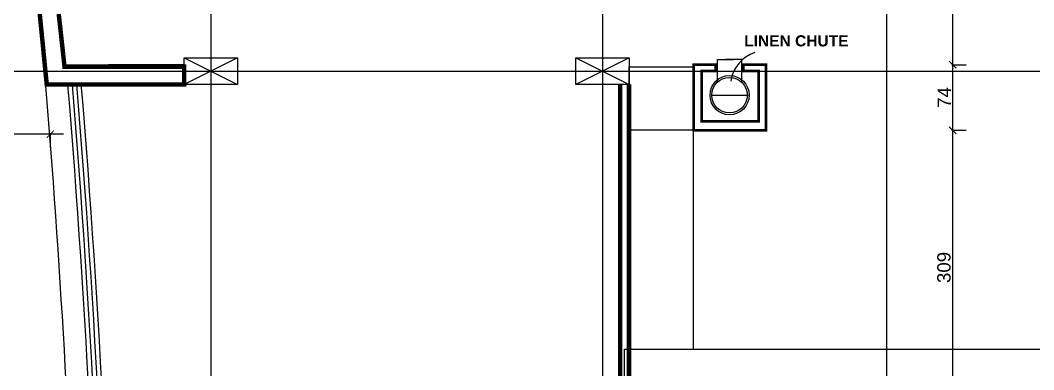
# Model space of a CAD drawing. Extents: x 250879 to 348495, y -51522 to -9360.
# Drawn here: x 307321 to 308462, y -41308 to -40915 of the extents above; entities that cross this region are included whole.
import ezdxf

# ---------------------------------------------------------------- set-up
doc = ezdxf.new("R2010")
doc.units = 0
doc.layers.get('0').update_dxf_attribs({"linetype": 'CONTINUOUS'})
doc.layers.get('DEFPOINTS').update_dxf_attribs({"color": 9, "linetype": 'CONTINUOUS'})
for name, color, linetype in [('AXIS', 1, 'CONTINUOUS'), ('COLUMN', 5, 'CONTINUOUS'), ('FURNITURE', 4, 'CONTINUOUS'), ('TEXT', 3, 'CONTINUOUS'), ('WALL', 7, 'CONTINUOUS'), ('WALL1', 2, 'CONTINUOUS')]:
    doc.layers.add(name, color=color, linetype=linetype)
doc.styles.get("Standard").update_dxf_attribs({"font": 'sanss___.ttf', "height": 15})
doc.styles.add('STYLE4', font='arialbd.ttf', dxfattribs={"height": 0.2})
doc.dimstyles.new('STANDARD$0', dxfattribs={"dimscale": 0, "dimtxt": 12, "dimasz": 8, "dimexe": 15, "dimexo": 0.0625, "dimgap": 2, "dimtad": 1, "dimdec": 0, "dimzin": 0, "dimdsep": 46, "dimtxsty": 'Standard', "dimblk1": 'ARCHTICK', "dimblk2": 'ARCHTICK', "dimsah": 1, "dimcen": 0.09, "dimdle": 15, "dimclrd": 3, "dimclre": 3, "dimclrt": 3, "dimazin": 0, "dimtfac": 1, "dimtdec": 0, "dimtofl": 0, "dimtmove": 1, "dimatfit": 3, "dimldrblk": 'ARCHTICK', "dimfxl": 1.0455, "dimfxlon": 1, "dimtolj": 1, "dimtzin": 0, "dimarcsym": 0})

# ---------------------------------------------------------------- blocks, each defined once
blk = doc.blocks.new('COLUMN')
at = {"layer": 'AXIS'}
for p, q in [((236924.7, -9644.3), (236984.7, -9674.3)), ((236984.7, -9644.3), (236924.7, -9674.3))]:
    blk.add_line(p, q, dxfattribs=at)
at = {"layer": 'COLUMN'}
blk.add_lwpolyline([(236924.7, -9644.3), (236984.7, -9644.3), (236984.7, -9674.3), (236924.7, -9674.3)], close=True, dxfattribs=at)
blk = doc.blocks.new('AXISG')
at = {"layer": 'AXIS'}
for p, q in [((306715.5, -23682.8), (306715.5, -19766.8)), ((305954.9, -19949.2), (305954.9, -23524.1)), ((306395.4, -19949.2), (306395.4, -23531.7)), ((305601.4, -20692.8), (307936.9, -20692.8))]:
    blk.add_line(p, q, dxfattribs=at)
at = {"layer": 'WALL', "linetype": 'Continuous'}
for p in [(69000.2, -11033.6), (69440.7, -11033.6)]:
    blk.add_blockref('COLUMN', p, dxfattribs=at)
blk = doc.blocks.new('_ARCHTICK')
at = {"color": 0, "linetype": 'ByBlock', "const_width": 0.15}
blk.add_lwpolyline([(-0.5, -0.5), (0.5, 0.5)], dxfattribs=at)
blk = doc.blocks.new('*D1759')
at = {"layer": 'DEFPOINTS', "color": 0, "linetype": 'Continuous', "transparency": 16777216}
for p in [(307355.1, -40987.8), (307088.7, -41004.1), (307088.7, -41042.9)]:
    blk.add_point(p, dxfattribs=at)
at = {"layer": 'WALL', "color": 3, "linetype": 'Continuous', "lineweight": -2, "transparency": 16777216}
for p, q in [((307370.1, -41042.9), (307073.7, -41042.9)), ((307088.7, -41041.8), (307088.7, -41057.9)), ((307355.1, -41041.8), (307355.1, -41057.9))]:
    blk.add_line(p, q, dxfattribs=at)
at = {"layer": 'WALL', "color": 3, "linetype": 'Continuous', "lineweight": -2, "transparency": 16777216, "xscale": 8, "yscale": 8, "zscale": 8, "rotation": 180}
blk.add_blockref('_ARCHTICK', (307088.7, -41042.9), dxfattribs=at)
at = {"layer": 'WALL', "color": 3, "linetype": 'Continuous', "lineweight": -2, "transparency": 16777216, "xscale": 8, "yscale": 8, "zscale": 8}
blk.add_blockref('_ARCHTICK', (307355.1, -41042.9), dxfattribs=at)
at = {"layer": 'WALL', "color": 3, "linetype": 'Continuous', "transparency": 16777216, "insert": (307221.9, -41033.1), "char_height": 15, "attachment_point": 5}
blk.add_mtext('\\A1;266', dxfattribs=at)
blk = doc.blocks.new('*D1953')
at = {"layer": 'DEFPOINTS', "color": 0, "linetype": 'Continuous', "transparency": 16777216}
for p in [(308160.5, -41038.5), (308370.4, -41038.5), (308244.3, -41347)]:
    blk.add_point(p, dxfattribs=at)
at = {"layer": 'WALL', "color": 3, "linetype": 'Continuous', "lineweight": -2, "transparency": 16777216}
for p, q in [((308370.4, -41362), (308370.4, -41023.5)), ((308369.3, -41038.5), (308385.4, -41038.5)), ((308369.3, -41347), (308385.4, -41347))]:
    blk.add_line(p, q, dxfattribs=at)
at = {"layer": 'WALL', "color": 3, "linetype": 'Continuous', "lineweight": -2, "transparency": 16777216, "xscale": 8, "yscale": 8, "zscale": 8}
for p, rotation in [((308370.4, -41038.5), 90), ((308370.4, -41347), 270)]:
    blk.add_blockref('_ARCHTICK', p, dxfattribs=dict(at, rotation=rotation))
at = {"layer": 'WALL', "color": 3, "linetype": 'Continuous', "transparency": 16777216, "insert": (308360.6, -41192.7), "char_height": 15, "attachment_point": 5, "rotation": 90}
blk.add_mtext('\\A1;309', dxfattribs=at)
blk = doc.blocks.new('*D1954')
at = {"layer": 'DEFPOINTS', "color": 0, "linetype": 'Continuous', "transparency": 16777216}
for p in [(308160.5, -40964.7), (308370.4, -40964.7), (308160.5, -41038.5)]:
    blk.add_point(p, dxfattribs=at)
at = {"layer": 'WALL', "color": 3, "linetype": 'Continuous', "lineweight": -2, "transparency": 16777216}
for p, q in [((308370.4, -41053.5), (308370.4, -40949.7)), ((308369.3, -40964.7), (308385.4, -40964.7)), ((308369.3, -41038.5), (308385.4, -41038.5))]:
    blk.add_line(p, q, dxfattribs=at)
at = {"layer": 'WALL', "color": 3, "linetype": 'Continuous', "lineweight": -2, "transparency": 16777216, "xscale": 8, "yscale": 8, "zscale": 8}
for p, rotation in [((308370.4, -40964.7), 90), ((308370.4, -41038.5), 270)]:
    blk.add_blockref('_ARCHTICK', p, dxfattribs=dict(at, rotation=rotation))
at = {"layer": 'WALL', "color": 3, "linetype": 'Continuous', "transparency": 16777216, "insert": (308360.9, -41001.6), "char_height": 15, "attachment_point": 5, "rotation": 90}
blk.add_mtext('\\A1;74', dxfattribs=at)
blk = doc.blocks.new('*D1955')
at = {"layer": 'DEFPOINTS', "color": 0, "linetype": 'Continuous', "transparency": 16777216}
for p in [(308348.2, -40676.3), (308370.4, -40676.3), (308160.5, -40964.7)]:
    blk.add_point(p, dxfattribs=at)
at = {"layer": 'WALL', "color": 3, "linetype": 'Continuous', "lineweight": -2, "transparency": 16777216}
for p, q in [((308370.4, -40979.7), (308370.4, -40661.3)), ((308369.3, -40676.3), (308385.4, -40676.3)), ((308369.3, -40964.7), (308385.4, -40964.7))]:
    blk.add_line(p, q, dxfattribs=at)
at = {"layer": 'WALL', "color": 3, "linetype": 'Continuous', "lineweight": -2, "transparency": 16777216, "xscale": 8, "yscale": 8, "zscale": 8}
for p, rotation in [((308370.4, -40676.3), 90), ((308370.4, -40964.7), 270)]:
    blk.add_blockref('_ARCHTICK', p, dxfattribs=dict(at, rotation=rotation))
at = {"layer": 'WALL', "color": 3, "linetype": 'Continuous', "transparency": 16777216, "insert": (308360.6, -40820.5), "char_height": 15, "attachment_point": 5, "rotation": 90}
blk.add_mtext('\\A1;288', dxfattribs=at)

msp = doc.modelspace()

# ---------------------------------------------------------------- linework, layer by layer
at = {"layer": 'AXIS'}
for p, q in [((307976.27764, -39720.65994), (307976.27764, -43750.85677)), ((307535.80076, -39780.65994), (307535.80076, -43803.29107)), ((307421.43254, -40971.99817), (309517.81826, -40971.99817))]:
    msp.add_line(p, q, dxfattribs=at)
at = {"layer": 'FURNITURE', "ltscale": 3}
for points in [[(308078.80078, -41038.45427), (308006.27764, -41038.45427), (308006.27764, -41284.52431), (308078.80078, -41284.52431)], [(308001.27764, -41284.52431), (308591.59656, -41284.52431), (308591.59656, -41346.99817), (308001.27764, -41346.99817)]]:
    msp.add_lwpolyline(points, close=True, dxfattribs=at)
for radius, start in [(11914.27437, 1.034387552), (11924.27437, 1.033519993)]:
    msp.add_arc((295501.5158, -41972.08046), radius, start, 4.738691229, dxfattribs=at)
at = {"layer": 'WALL', "ltscale": 3}
msp.add_line((307420.80076, -40964.66275), (307505.80076, -40964.66275), dxfattribs=at)
at = {"layer": 'WALL', "linetype": 'Continuous'}
for p, q in [((308105.655, -40984.41728), (308105.655, -40958.98339)), ((308105.655, -40958.98339), (308123.73978, -40958.98339)), ((308133.04486, -40958.98339), (308114.96008, -40958.98339)), ((308133.04486, -40984.41728), (308133.04486, -40958.98339)), ((308103.78026, -40971.99817), (308134.71505, -40971.99817)), ((308099.34993, -40998.99291), (308139.34993, -40998.99291))]:
    msp.add_line(p, q, dxfattribs=at)
at = {"layer": 'WALL', "linetype": 'Continuous', "ltscale": 3, "const_width": 5}
for points in [[(307404.7374, -40551.83358), (307307.8885, -40551.83358), (307351.16945, -40986.99817), (307490.80076, -40986.99817), (307505.80076, -40986.99817), (307505.80076, -40966.99817), (307371.16945, -40966.99817), (307327.8885, -40571.83358), (307404.7374, -40571.83358), (307404.7374, -40551.83358)], [(307996.27764, -40986.99817), (307996.27764, -41356.99817)], [(308006.27764, -40986.99817), (308006.27764, -41356.99817)]]:
    msp.add_lwpolyline(points, dxfattribs=at)
at = {"layer": 'WALL', "linetype": 'Continuous', "const_width": 3}
for points in [[(308160.50019, -41038.45427), (308078.80078, -41038.45427), (308078.80078, -40964.66275)], [(308078.80078, -40964.66275), (308087.79862, -40964.66275), (308103.78026, -40964.66275), (308103.78026, -40971.99817), (308087.79862, -40971.99817)], [(308152.13316, -41028.45427), (308152.13316, -40971.99817), (308134.71505, -40971.99817), (308134.71505, -40964.66275), (308160.50019, -40964.66275), (308160.50019, -41038.45427), (308078.80078, -41038.45427), (308078.80078, -40964.66275), (308103.78026, -40964.66275), (308103.78026, -40971.99817), (308087.79862, -40971.99817), (308087.79862, -41028.45427), (308152.13316, -41028.45427), (308152.13316, -40971.99817), (308134.71505, -40971.99817), (308134.71505, -40964.66275), (308160.50019, -40964.66275)], [(308160.50019, -40964.66275), (308151.41072, -40964.66275), (308134.71505, -40964.66275), (308134.71505, -40971.99817), (308151.41072, -40971.99817)], [(308153.39725, -41038.58097), (308153.39725, -41038.45427)]]:
    msp.add_lwpolyline(points, dxfattribs=at)
at = {"layer": 'WALL', "linetype": 'Continuous'}
msp.add_lwpolyline([(308006.27764, -40966.96876), (308078.80078, -40966.96876), (308078.80078, -41038.45427), (308006.27764, -41038.45427)], close=True, dxfattribs=at)
for radius in [22, 20]:
    msp.add_circle((308119.34993, -40998.99291), radius, dxfattribs=at)
at = {"layer": 'WALL', "linetype": 'Continuous', "ltscale": 3}
msp.add_arc((308161.36641, -40989.8372), 41.23576, 109.25591517, 170.64611545, dxfattribs=at)
at = {"layer": 'WALL1'}
for centre, radius, start, end in [((295481.5158, -41972.08046), 11909.27437, 1.034821877, 6.849139317), ((295501.5158, -41972.08046), 11919.27437, 1.03395359, 4.738691229), ((295501.5158, -41972.08046), 11929.27437, 1.03308676, 4.738691229)]:
    msp.add_arc(centre, radius, start, end, dxfattribs=at)

# ---------------------------------------------------------------- block references
at = {"layer": 'WALL', "linetype": 'Continuous'}
for name, p in [('AXISG', (1580.917, -20279.1652)), ('COLUMN', (70581.10128, -31312.74165))]:
    msp.add_blockref(name, p, dxfattribs=at)

# ---------------------------------------------------------------- texts
at = {"layer": 'TEXT', "insert": (308135.80293, -40931.66283), "char_height": 12.5, "width": 158.3714509, "attachment_point": 1, "style": 'STYLE4'}
msp.add_mtext('LINEN CHUTE', dxfattribs=at)

# ---------------------------------------------------------------- dimensions: what is measured, and where the dimension line sits
at = {"layer": 'WALL', "linetype": 'Continuous'}
for base, p1, p2, picture, middle in [((308370.35709, -40676.2647), (308160.50019, -40964.66275), (308348.22249, -40676.2647), '*D1955', (308360.63075, -40820.46373)), ((308370.35709, -40964.66275), (308160.50019, -41038.45427), (308160.50019, -40964.66275), '*D1954', (308360.85709, -41001.55851)), ((308370.35709, -41038.45427), (308244.26658, -41346.99817), (308160.50019, -41038.45427), '*D1953', (308360.62046, -41192.72622))]:
    dim = msp.add_linear_dim(base=base, p1=p1, p2=p2, angle=90, dimstyle='STANDARD$0', override={"dimscale": 1}, dxfattribs=at)
    dim.commit()
    dim.dimension.update_dxf_attribs({"geometry": picture, "text_midpoint": middle})
dim = msp.add_linear_dim(base=(307088.69674, -41042.86486), p1=(307355.06512, -40987.82428), p2=(307088.69674, -41004.1035), dimstyle='STANDARD$0', override={"dimscale": 1}, dxfattribs=at)
dim.commit()
dim.dimension.update_dxf_attribs({"geometry": '*D1759', "text_midpoint": (307221.88093, -41033.12824)})

doc.saveas('drawing.dxf')
